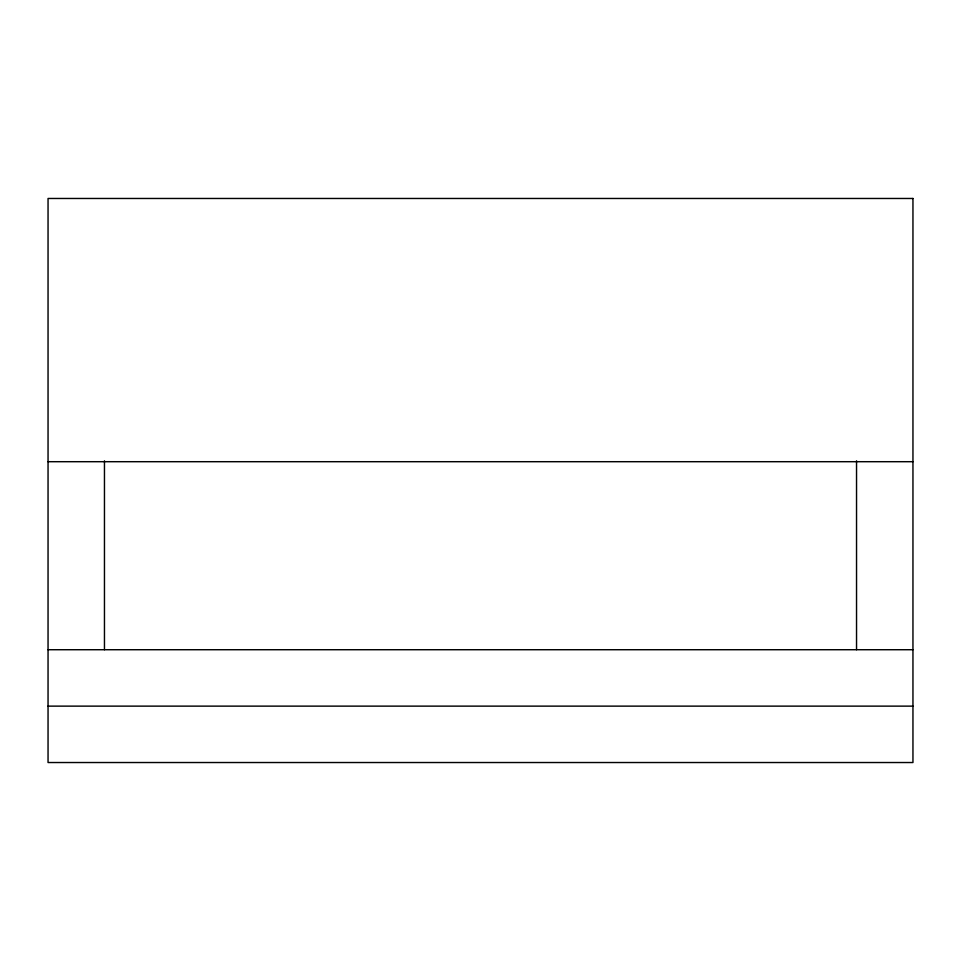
<?xml version="1.0" encoding="UTF-8"?>
<svg xmlns="http://www.w3.org/2000/svg" width="961" height="961" viewBox="0 0 961 961"><rect width="100%" height="100%" fill="white"/><g stroke="black" fill="none" stroke-linecap="round" stroke-linejoin="round"><path stroke-width="1.44" d="M48.05 461.7L912.95 461.7M48.05 649.72L912.95 649.72M48.05 706.131L912.95 706.131M856.539 460.824L856.539 649.72M104.461 460.824L104.461 649.72M912.95 198.471L48.05 198.471L48.05 762.529L912.95 762.529L912.95 198.471"/></g></svg>
